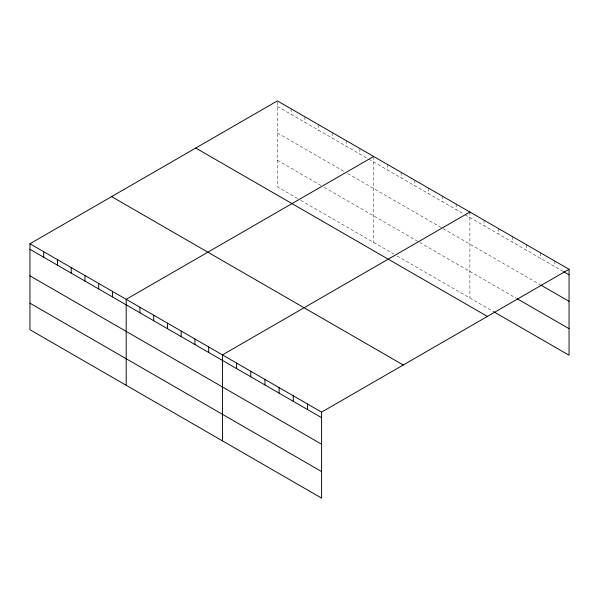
<?xml version="1.0" encoding="UTF-8"?>
<svg xmlns="http://www.w3.org/2000/svg" width="599" height="599" viewBox="0 0 599 599"><rect width="100%" height="100%" fill="white"/><g stroke="black" fill="none" stroke-linecap="round" stroke-linejoin="round"><path stroke-width="0.45" stroke-dasharray="3 2.25" d="M277.404 106.427L367.981 158.72M368.789 159.192L464.225 214.285M465.034 214.756L562.753 271.175M277.404 132.971L344.53 171.726M347.764 173.59L442.391 228.226M443.2 228.691L539.931 284.54M277.404 160.315L321.071 185.533M324.314 187.397L418.933 242.026M419.742 242.498L516.323 298.257M297.621 198.531L277.404 186.858L277.404 100.894M300.855 200.395L393.865 254.096M397.1 255.968L492.715 311.166M554.884 261.097L554.884 266.63M540.717 252.92L540.717 258.446M526.551 244.744L526.551 250.27M512.385 236.568L512.385 242.093M498.218 228.384L498.218 233.917M484.052 220.207L484.052 225.733M469.893 212.031L469.893 297.988M456.139 204.087L456.139 209.62M442.391 196.15L442.391 201.683M428.644 188.213L428.644 193.739M414.89 180.277L414.89 185.802M401.143 172.34L401.143 177.866M387.396 164.403L387.396 169.929M373.649 156.459L373.649 242.423M359.894 148.522L359.894 154.055M346.147 140.585L346.147 146.111M332.4 132.649L332.4 138.174M318.646 124.712L318.646 130.238M304.898 116.775L304.898 122.301M291.151 108.831L291.151 114.364"/><path stroke-width="0.9" d="M29.95 243.763L321.596 412.142L321.596 498.106L29.95 329.72L29.95 243.763L277.404 100.894L569.05 269.28L569.05 355.237L493.501 311.622M373.649 156.459L126.194 299.328L126.194 385.284M469.893 212.031L222.439 354.893L222.439 440.857M321.596 412.142L569.05 269.28M563.539 271.624L569.05 274.806M540.717 284.989L569.05 301.349M517.109 298.706L569.05 328.694M195.746 148.043L487.391 316.422M111.609 196.614L403.254 365.001M29.95 249.289L321.596 417.668M29.95 275.832L321.596 444.211M29.95 303.176L321.596 471.563M307.429 403.966L307.429 409.491M293.27 395.789L293.27 401.315M279.104 387.605L279.104 393.139M264.938 379.429L264.938 384.955M250.771 371.253L250.771 376.778M236.605 363.069L236.605 368.602M208.692 346.956L208.692 352.482M194.937 339.019L194.937 344.545M181.19 331.082L181.19 336.608M167.443 323.138L167.443 328.671M153.696 315.201L153.696 320.735M139.941 307.265L139.941 312.79M112.447 291.391L112.447 296.917M98.693 283.454L98.693 288.98M84.946 275.51L84.946 281.043M71.199 267.573L71.199 273.107M57.452 259.637L57.452 265.162M43.697 251.7L43.697 257.226"/></g></svg>
